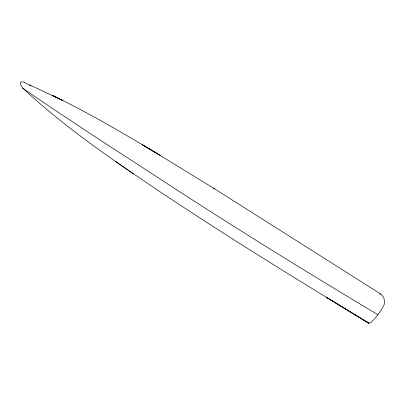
<?xml version="1.0" encoding="UTF-8"?>
<svg xmlns="http://www.w3.org/2000/svg" width="405" height="405" viewBox="0 0 405 405"><rect width="100%" height="100%" fill="white"/><g stroke="black" fill="none" stroke-linecap="round" stroke-linejoin="round"><path stroke-width="0.61" d="M115.572 161.473C197.898 218.634 283.272 271.228 368.925 323.205L326.258 297.194L368.261 322.962L369.476 323.17A6.738 2.425 -57.6 0 0 370.529 322.699C376.235 317.768 380.74 311.324 384.107 304.59A6.738 2.425 -57.6 0 0 384.598 303.001C384.892 299.67 383.165 294.658 379.662 293.827M29.352 84.782L62.891 100.531C95.767 117.065 127.514 135.726 159.013 154.725L214.665 188.872M62.891 100.531L52.144 95.281L62.228 100.207M28.552 84.711C20.159 79.122 18.083 82.21 22.741 88.153C56.558 119.683 94.097 146.888 132.192 172.96L133.361 173.775M29.104 85.004L30.962 86.037M160.238 155.449L142.423 144.803L159.013 154.725M377.825 314.66C309.972 274.089 242.691 232.561 176.337 189.581M213.465 188.128L380.649 293.949M176.266 189.535C124.978 155.945 73.108 123.11 22.741 88.153M368.079 322.82L367.32 321.833"/></g></svg>
